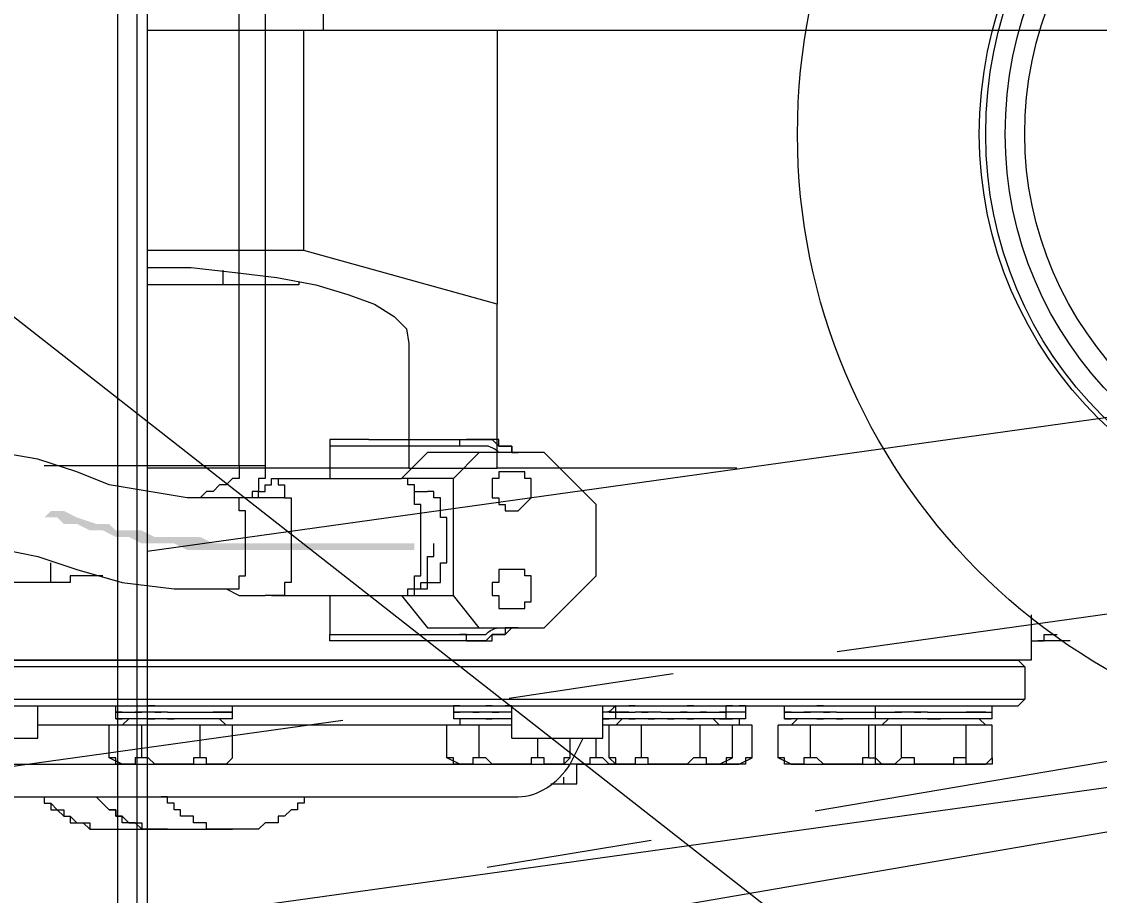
# Model space of a CAD drawing. Header units: millimetres. Extents: x 25083 to 52777, y 24772 to 45779.
# Drawn here: x 38615.8 to 38677.4, y 33515.3 to 33565.3 of the extents above; entities that cross this region are included whole.
import ezdxf

# ---------------------------------------------------------------- set-up
doc = ezdxf.new("R2010")
doc.units = ezdxf.units.MM
doc.layers.add('小车', color=7, linetype='Continuous')
doc.styles.get("Standard").update_dxf_attribs({"font": ''})
doc.styles.get('Standard').set_extended_font_data('SimSun')
doc.dimstyles.new('15', dxfattribs={"dimtxt": 15, "dimasz": 10, "dimexe": 2, "dimexo": 1, "dimgap": 1, "dimtad": 1, "dimdsep": 46, "dimtxsty": 'Standard', "dimcen": 2.5, "dimadec": 0, "dimazin": 0, "dimtfac": 1, "dimtmove": 2, "dimatfit": 3, "dimfxl": 1, "dimtolj": 1, "dimarcsym": 0})
doc.dimstyles.new('ISO-25', dxfattribs={"dimtxt": 2.5, "dimasz": 2.5, "dimexe": 1.25, "dimexo": 0.625, "dimtad": 1, "dimtxsty": 'Standard', "dimcen": 2.5, "dimadec": 0, "dimazin": 0, "dimtfac": 1, "dimtmove": 0, "dimatfit": 3, "dimfxl": 1, "dimarcsym": 0})

# ---------------------------------------------------------------- blocks, each defined once
blk = doc.blocks.new('*D925')
at = {"color": 0, "lineweight": -2}
for p, q in [((29677.862, 34881.662), (29677.862, 32448.293)), ((40733.017, 34757.645), (40733.017, 32448.293)), ((29680.362, 32449.543), (40730.517, 32449.543))]:
    blk.add_line(p, q, dxfattribs=at)
at = {"color": 0}
for points in [[(29680.362, 32449.96), (29680.362, 32449.127), (29677.862, 32449.543)], [(40730.517, 32449.127), (40730.517, 32449.96), (40733.017, 32449.543)]]:
    blk.add_solid(points, dxfattribs=at)
at = {"layer": 'DEFPOINTS', "color": 0}
for p in [(29677.862, 34882.287), (40733.017, 34758.27), (40733.017, 32449.543)]:
    blk.add_point(p, dxfattribs=at)
at = {"color": 0, "insert": (35205.439, 32451.628), "char_height": 2.5, "attachment_point": 5}
blk.add_mtext('11055,15', dxfattribs=at)
blk = doc.blocks.new('zw$D2F4')
h = blk.add_hatch(color=7)
h.dxf.hatch_style = 2
h.paths.add_polyline_path([(356.133, 863.41), (356.133, 864.152), (356.505, 864.895), (356.505, 867.495), (356.876, 868.237), (356.876, 869.723), (357.247, 870.094), (357.247, 870.837), (357.619, 871.951), (357.99, 872.694), (357.99, 873.436), (357.619, 873.808), (357.619, 873.065), (357.247, 872.694), (357.247, 871.951), (356.876, 871.208), (356.876, 870.465), (356.505, 869.723), (356.505, 868.98), (356.133, 868.237), (356.133, 866.381), (355.762, 865.638), (355.762, 863.41)])
h = blk.add_hatch(color=7)
h.dxf.hatch_style = 2
h.paths.add_polyline_path([(356.133, 860.067), (356.133, 863.41), (355.762, 863.41), (355.762, 860.81), (355.762, 860.439), (355.762, 860.067)])
h = blk.add_hatch(color=7)
h.dxf.hatch_style = 2
h.paths.add_polyline_path([(356.133, 852.64), (356.133, 860.067), (355.762, 860.067), (355.762, 852.64)])
at = {"color": 7, "lineweight": 5}
for points in [[(349.449, 817.361), (349.449, 915.771)], [(347.221, 915.029), (347.221, 817.733)], [(349.077, 817.733), (349.077, 915.029)], [(346.849, 914.657), (346.849, 818.104)], [(349.449, 914.657), (349.449, 818.104)], [(343.507, 889.033), (343.507, 843.728)], [(341.65, 886.063), (341.65, 846.699)], [(353.905, 873.436), (353.905, 885.691)], [(356.876, 882.72), (356.505, 880.492), (356.505, 878.264), (355.762, 876.036), (355.391, 874.179), (354.648, 871.951), (353.905, 869.351), (353.534, 866.381), (353.534, 863.41)], [(358.733, 863.038), (358.733, 865.638), (359.476, 870.094), (360.218, 871.951), (360.961, 874.179), (361.332, 876.407), (362.075, 882.349)], [(344.993, 879.378), (344.993, 874.179)], [(341.65, 874.179), (341.65, 873.808), (341.279, 873.808), (341.279, 873.436), (340.908, 873.436), (340.908, 873.065), (340.536, 872.694), (340.536, 872.322), (340.165, 872.322), (340.165, 871.58), (339.793, 871.208), (339.793, 870.837), (339.793, 869.723)], [(344.993, 874.179), (346.849, 874.179)], [(345.735, 869.351), (345.735, 874.179)], [(341.65, 873.808), (341.279, 873.808), (341.279, 873.436), (340.908, 873.065), (340.908, 872.694), (340.536, 872.694), (340.536, 872.322), (340.165, 871.951), (340.165, 871.208), (339.793, 871.208), (339.793, 870.837), (339.793, 869.723)], [(360.59, 873.808), (360.59, 861.182)], [(354.276, 870.465), (354.276, 872.322), (353.905, 872.322), (353.905, 873.436)], [(341.65, 870.837), (340.908, 870.094), (340.908, 869.723), (340.536, 869.723), (340.536, 869.351), (340.165, 868.98), (340.165, 868.237), (339.793, 868.237), (339.793, 867.866), (339.793, 866.752)], [(340.536, 869.723), (340.908, 869.723), (340.908, 870.094), (341.65, 870.837)], [(343.507, 869.351), (343.878, 870.094)], [(343.507, 868.98), (343.507, 869.723), (343.878, 869.723), (343.878, 870.094)], [(343.878, 870.094), (345.735, 870.094)], [(345.735, 863.038), (345.735, 870.094)], [(339.793, 869.723), (339.793, 863.038)], [(339.793, 868.237), (340.165, 868.609), (340.165, 869.351), (340.536, 869.351), (340.536, 869.723)], [(343.507, 869.351), (343.507, 863.41)], [(346.107, 868.98), (345.735, 869.351)], [(346.107, 863.038), (346.107, 869.723)], [(346.107, 869.723), (346.478, 869.723)], [(346.107, 869.723), (346.107, 869.351)], [(346.478, 869.723), (346.478, 869.351)], [(346.478, 869.723), (346.849, 869.723)], [(346.478, 869.723), (346.478, 869.351)], [(346.478, 869.351), (346.478, 868.98)], [(346.478, 869.351), (346.478, 868.98)], [(346.849, 869.723), (346.849, 869.351)], [(343.878, 868.237), (343.878, 868.609), (343.507, 868.609), (343.507, 868.98)], [(346.478, 868.98), (346.478, 868.609)], [(346.478, 868.98), (346.478, 868.609)], [(346.478, 868.609), (346.478, 868.237)], [(339.793, 866.752), (339.793, 868.237)], [(343.507, 866.381), (343.507, 867.495), (343.878, 867.866), (343.878, 868.237)], [(343.878, 868.237), (345.735, 868.237)], [(346.478, 867.495), (346.478, 867.123)], [(339.793, 863.038), (339.793, 864.524), (340.165, 864.524), (340.165, 865.266), (340.536, 865.266), (340.536, 866.009), (340.908, 866.009), (340.908, 866.381), (341.279, 866.381), (341.279, 866.752), (341.65, 866.752), (341.65, 867.123)], [(346.107, 866.752), (346.107, 866.381)], [(346.478, 866.752), (346.478, 866.009)], [(346.478, 866.752), (346.478, 866.009)], [(346.849, 866.752), (346.849, 866.381)], [(343.878, 864.895), (343.878, 865.266), (343.507, 865.266), (343.507, 866.381)], [(343.507, 863.781), (343.507, 864.524), (343.878, 864.524), (343.878, 864.895)], [(343.878, 864.895), (345.735, 864.895)], [(359.476, 863.781), (359.104, 864.152), (359.104, 864.524), (358.733, 864.895)], [(346.478, 864.524), (346.478, 863.781)], [(346.478, 864.524), (346.478, 863.781)], [(343.507, 863.41), (343.507, 863.781)], [(345.735, 850.041), (345.735, 863.781)], [(346.107, 863.781), (345.735, 863.41)], [(346.478, 863.781), (346.478, 864.152)], [(346.478, 863.41), (346.478, 863.781)], [(346.478, 863.781), (346.478, 863.41)], [(360.59, 862.667), (359.847, 862.667), (359.847, 863.038), (359.476, 863.41), (359.476, 863.781)], [(341.65, 858.953), (341.279, 858.953), (341.279, 859.325), (340.908, 859.325), (340.908, 859.696), (340.536, 860.067), (340.536, 860.439), (340.165, 860.439), (340.165, 861.182), (339.793, 861.553), (339.793, 861.924), (339.793, 863.038)], [(343.507, 863.41), (343.878, 863.038)], [(343.878, 863.038), (343.507, 863.41)], [(343.878, 863.038), (345.735, 863.038)], [(346.107, 863.038), (346.478, 863.038)], [(346.478, 863.038), (346.478, 863.41)], [(346.478, 863.41), (346.478, 863.038)], [(346.478, 863.41), (346.478, 863.038)], [(346.478, 863.038), (346.849, 863.038)], [(353.534, 863.41), (353.162, 862.667), (353.162, 861.182)], [(353.534, 863.41), (353.534, 862.667), (354.276, 862.667), (354.276, 862.296), (356.133, 862.296)], [(356.133, 862.296), (357.99, 862.296), (357.99, 862.667), (358.361, 862.667), (358.733, 862.667), (358.733, 863.038)], [(358.733, 860.067), (358.733, 863.038)], [(360.59, 862.667), (398.84, 862.667)], [(360.59, 861.182), (359.847, 861.182), (359.847, 861.553), (359.104, 861.553), (359.104, 861.924), (358.733, 861.924)], [(358.733, 861.553), (359.104, 861.553), (359.104, 861.182), (359.476, 861.182), (359.476, 860.81), (359.847, 860.81)], [(353.162, 860.81), (353.162, 861.182)], [(353.162, 860.81), (353.162, 853.383)], [(353.162, 860.439), (353.162, 860.81)], [(359.847, 860.81), (359.847, 860.439), (359.476, 860.439), (359.476, 860.067), (359.104, 860.067), (358.733, 860.067)], [(359.847, 860.81), (359.847, 853.383)], [(398.84, 861.182), (360.59, 861.182)], [(353.534, 860.067), (353.162, 860.067), (353.162, 860.439)], [(358.733, 860.067), (358.733, 859.696), (354.648, 859.696), (353.905, 859.696), (353.905, 860.067), (353.534, 860.067)], [(350.563, 855.24), (350.563, 857.468), (350.934, 857.468)], [(350.934, 857.468), (350.934, 850.041)], [(353.162, 857.468), (350.934, 857.468)], [(361.704, 857.468), (359.847, 857.468)], [(361.704, 850.041), (361.704, 857.468)], [(362.075, 855.24), (362.075, 857.468), (361.704, 857.468)], [(350.563, 849.669), (350.563, 855.24)], [(362.075, 855.24), (362.075, 849.669)], [(353.162, 853.383), (351.306, 851.898)], [(353.162, 853.383), (353.162, 850.412)], [(353.162, 853.383), (353.162, 853.012)], [(358.733, 852.64), (359.476, 852.64), (359.476, 853.012), (359.847, 853.012), (359.847, 853.383)], [(361.332, 851.898), (359.847, 853.383)], [(359.847, 850.412), (359.847, 853.383)], [(353.162, 853.012), (353.162, 852.64)], [(353.162, 853.012), (353.534, 853.012), (353.534, 852.64)], [(353.162, 852.64), (353.534, 852.64), (353.534, 852.269)], [(353.534, 852.64), (354.276, 852.64), (354.276, 852.269), (357.247, 852.269), (358.361, 852.269)], [(358.361, 852.269), (358.361, 852.64), (358.733, 852.64)], [(359.104, 852.64), (359.104, 851.898)], [(353.534, 852.269), (353.534, 851.898)], [(353.534, 852.269), (353.905, 852.269)], [(353.905, 852.269), (353.905, 851.898), (355.391, 851.898), (355.391, 851.526), (356.133, 851.526)], [(351.306, 851.898), (351.306, 845.213)], [(353.534, 851.898), (353.905, 851.898), (353.905, 851.155), (355.019, 851.155), (355.019, 850.783), (355.391, 850.783), (357.619, 850.783), (357.619, 851.155), (358.733, 851.155), (358.733, 851.526), (359.104, 851.526), (359.104, 851.898)], [(361.332, 845.213), (361.332, 851.898)], [(343.507, 850.041), (343.878, 850.783)], [(343.507, 849.669), (343.507, 850.412), (343.878, 850.412), (343.878, 850.783)], [(343.878, 850.783), (345.735, 850.783)], [(345.735, 847.07), (345.735, 850.783)], [(346.107, 847.07), (346.107, 850.412)], [(346.478, 850.412), (346.107, 850.412)], [(346.107, 850.041), (346.107, 850.412)], [(346.478, 850.412), (346.478, 850.041)], [(346.849, 850.412), (346.478, 850.412)], [(346.478, 850.041), (346.478, 850.412)], [(346.478, 850.041), (346.478, 850.412)], [(346.849, 850.041), (346.849, 850.412)], [(351.306, 848.927), (353.162, 850.412)], [(353.162, 850.412), (359.847, 850.412)], [(359.847, 850.412), (361.332, 848.927)], [(343.507, 850.041), (343.507, 844.099)], [(343.878, 848.927), (343.878, 849.298), (343.507, 849.298), (343.507, 849.669)], [(346.107, 850.041), (345.735, 850.041)], [(346.478, 849.669), (346.478, 850.041)], [(346.478, 849.669), (346.478, 850.041)], [(346.478, 849.298), (346.478, 849.669)], [(346.478, 849.298), (346.478, 849.669)], [(350.563, 849.669), (350.934, 849.669), (350.934, 850.041)], [(350.563, 849.669), (350.563, 848.184), (350.934, 848.184), (350.934, 847.441), (351.306, 847.07), (351.306, 846.699)], [(351.306, 846.699), (351.306, 847.441), (350.934, 847.441), (350.934, 848.184), (350.563, 848.555), (350.563, 849.298), (350.563, 849.669)], [(361.332, 846.699), (361.332, 847.07), (361.704, 847.07), (361.704, 847.813), (362.075, 847.813), (362.075, 849.298), (362.075, 849.669)], [(362.075, 849.669), (362.075, 848.184), (361.704, 847.813), (361.704, 847.07), (361.332, 847.07), (361.332, 846.699)], [(361.704, 850.041), (362.075, 850.041), (362.075, 849.669)], [(343.507, 847.07), (343.507, 848.184), (343.878, 848.555), (343.878, 848.927)], [(343.878, 848.927), (345.735, 848.927)], [(346.478, 849.298), (346.478, 848.927)], [(346.478, 848.184), (346.478, 847.813)], [(353.534, 848.184), (353.162, 848.184), (353.162, 847.813), (352.42, 847.813), (352.42, 847.441), (352.42, 847.07)], [(354.648, 847.07), (354.648, 847.813), (353.905, 847.813), (353.905, 848.184), (353.534, 848.184)], [(359.104, 848.184), (358.733, 848.184), (358.733, 847.813), (358.361, 847.813), (358.361, 847.441), (357.99, 847.441), (357.99, 847.07)], [(360.218, 847.07), (360.218, 847.813), (359.847, 847.813), (359.847, 848.184), (359.104, 848.184)], [(343.878, 845.584), (343.878, 845.956), (343.507, 845.956), (343.507, 847.07)], [(344.993, 847.07), (344.993, 841.871)], [(344.993, 847.07), (346.849, 847.07)], [(346.107, 847.07), (346.107, 847.441)], [(346.478, 847.07), (346.478, 847.441)], [(346.478, 847.07), (346.478, 847.441)], [(346.849, 847.07), (346.849, 847.441)], [(352.42, 847.07), (352.42, 846.327), (352.791, 846.327), (352.791, 845.956), (353.162, 845.956), (353.534, 845.956)], [(353.534, 845.956), (354.276, 845.956), (354.276, 846.327), (354.648, 846.327), (354.648, 846.699), (354.648, 847.07)], [(357.99, 847.07), (357.99, 846.699), (358.733, 845.956), (359.104, 845.956)], [(359.104, 845.956), (359.847, 845.956), (359.847, 846.327), (360.218, 846.327), (360.218, 846.699), (360.218, 847.07)], [(343.507, 844.47), (343.507, 845.213), (343.878, 845.213), (343.878, 845.584)], [(343.878, 845.584), (344.993, 845.584)], [(354.276, 842.242), (351.306, 845.213)], [(361.332, 845.213), (358.361, 842.242)], [(342.393, 844.842), (342.393, 843.356)], [(342.393, 844.099), (342.764, 844.099)], [(343.507, 844.099), (343.507, 844.47)], [(343.507, 844.099), (343.878, 843.728)], [(343.878, 843.728), (343.878, 844.099), (343.507, 844.099)], [(342.393, 843.356), (343.507, 843.356)], [(343.507, 843.728), (344.993, 842.985)], [(343.507, 843.356), (343.507, 843.728)], [(343.507, 842.985), (343.507, 843.728)], [(343.507, 843.356), (343.507, 834.072)], [(343.878, 843.728), (344.993, 843.728)], [(343.878, 842.242), (343.878, 842.614), (343.507, 842.614), (343.507, 842.985)], [(343.507, 841.128), (343.507, 841.499), (343.878, 841.871), (343.878, 842.242)], [(343.878, 842.242), (344.993, 842.242)], [(354.276, 842.242), (358.361, 842.242)], [(343.507, 841.128), (343.878, 841.499)], [(343.507, 840.757), (343.507, 841.128), (343.878, 841.128), (343.878, 841.499)], [(343.878, 841.499), (345.735, 841.499)], [(344.993, 841.871), (346.849, 841.871)], [(345.735, 833.33), (345.735, 841.871)], [(346.107, 833.701), (346.107, 841.871)], [(346.478, 841.499), (346.478, 841.128)], [(346.478, 841.128), (346.478, 841.499)], [(346.478, 841.128), (346.478, 841.499)], [(346.107, 840.757), (345.735, 841.128)], [(346.107, 841.128), (346.478, 841.128)], [(346.478, 841.128), (346.849, 841.128)], [(346.478, 841.128), (346.478, 840.757)], [(343.878, 839.643), (343.878, 840.014), (343.507, 840.014), (343.507, 840.757)], [(346.478, 840.757), (346.478, 840.385)], [(346.478, 840.757), (346.478, 840.385)], [(346.478, 840.757), (346.478, 840.385)], [(346.478, 840.757), (346.478, 840.014)], [(346.478, 840.385), (346.478, 840.014)], [(343.507, 838.157), (343.507, 839.271), (343.878, 839.271), (343.878, 839.643)], [(343.878, 839.643), (345.735, 839.643)], [(346.478, 839.643), (346.478, 839.271)], [(346.107, 839.271), (346.107, 838.9)], [(346.849, 839.271), (346.849, 838.9)], [(346.478, 838.529), (346.478, 837.786)], [(346.478, 838.529), (346.478, 837.786)], [(343.878, 836.3), (343.878, 836.672), (343.507, 837.043), (343.507, 838.157)], [(346.107, 838.157), (346.107, 837.786)], [(346.849, 838.157), (346.849, 837.786)], [(346.478, 837.043), (346.478, 837.415)], [(343.507, 835.558), (343.507, 835.929), (343.878, 835.929), (343.878, 836.3)], [(343.878, 836.3), (345.735, 836.3)], [(346.478, 835.929), (346.478, 836.3)], [(346.478, 835.929), (346.478, 835.558)], [(346.478, 835.929), (346.478, 835.558)], [(343.507, 835.186), (343.507, 835.558)], [(346.107, 835.558), (345.735, 835.186)], [(346.478, 835.558), (346.478, 835.186)], [(346.478, 835.558), (346.478, 835.186)], [(343.507, 835.186), (343.878, 834.444)], [(343.878, 834.444), (343.878, 834.815), (343.507, 834.815), (343.507, 835.186)], [(343.507, 834.444), (343.507, 834.815)], [(346.107, 835.186), (346.107, 834.815)], [(346.107, 834.815), (346.478, 834.815)], [(346.478, 834.815), (346.478, 835.186)], [(346.478, 835.186), (346.478, 834.815)], [(346.478, 835.186), (346.478, 834.815)], [(346.478, 834.815), (346.849, 834.815)], [(346.478, 834.444), (346.478, 834.815)], [(346.478, 834.444), (346.478, 834.815)], [(346.849, 835.186), (346.849, 834.815)], [(343.507, 834.072), (343.507, 834.444)], [(343.507, 834.072), (343.878, 833.33)], [(343.878, 833.33), (343.878, 833.701), (343.507, 833.701), (343.507, 834.072)], [(343.878, 834.444), (345.735, 834.444)], [(346.107, 834.072), (345.735, 834.072)], [(346.107, 833.701), (346.107, 834.072)], [(346.478, 834.072), (346.478, 834.444)], [(346.478, 834.072), (346.478, 834.444)], [(346.478, 833.701), (346.478, 834.072)], [(346.478, 833.701), (346.478, 834.072)], [(346.849, 833.701), (346.849, 834.072)], [(346.478, 833.701), (346.107, 833.701)], [(346.849, 833.701), (346.478, 833.701)], [(343.878, 833.33), (345.735, 833.33)], [(343.507, 831.101), (343.878, 831.844)], [(343.507, 830.73), (343.507, 831.473), (343.878, 831.473), (343.878, 831.844)], [(343.878, 831.844), (345.735, 831.844)], [(345.735, 819.589), (345.735, 831.844)], [(343.507, 831.101), (343.507, 819.961)], [(346.107, 830.73), (345.735, 831.101)], [(346.107, 819.589), (346.107, 831.473)], [(346.107, 831.473), (346.478, 831.473)], [(346.107, 831.473), (346.107, 831.101)], [(346.478, 831.473), (346.478, 831.101)], [(346.478, 831.473), (346.849, 831.473)], [(346.478, 831.473), (346.478, 831.101)], [(346.478, 831.101), (346.478, 830.73)], [(346.478, 831.101), (346.478, 830.73)], [(346.849, 831.473), (346.849, 831.101)], [(343.878, 829.987), (343.878, 830.359), (343.507, 830.359), (343.507, 830.73)], [(346.478, 830.73), (346.478, 830.359)], [(346.478, 830.73), (346.478, 830.359)], [(343.507, 828.131), (343.507, 829.245), (343.878, 829.616), (343.878, 829.987)], [(343.878, 829.987), (345.735, 829.987)], [(346.478, 830.359), (346.478, 829.987)], [(346.478, 829.245), (346.478, 828.873)], [(343.878, 826.645), (343.878, 827.016), (343.507, 827.016), (343.507, 828.131)], [(346.107, 828.502), (346.107, 828.131)], [(346.478, 828.502), (346.478, 827.759)], [(346.478, 828.502), (346.478, 827.759)], [(346.849, 828.502), (346.849, 828.131)], [(343.507, 825.902), (343.878, 826.274)], [(343.507, 826.274), (343.878, 826.274)], [(343.507, 825.531), (343.507, 826.274), (343.878, 826.274)], [(343.878, 826.645), (345.735, 826.645)], [(343.878, 826.274), (345.735, 826.274)], [(346.107, 826.274), (346.478, 826.274)], [(346.478, 826.274), (346.849, 826.274)], [(346.478, 826.274), (346.478, 825.902)], [(346.478, 826.274), (346.478, 825.902)], [(343.878, 824.788), (343.507, 825.16), (343.507, 825.531)], [(346.107, 825.531), (345.735, 825.902)], [(346.478, 825.902), (346.478, 825.531)], [(346.478, 825.902), (346.478, 825.531)], [(346.478, 825.531), (346.478, 825.16)], [(346.478, 825.531), (346.478, 825.16)], [(346.478, 825.16), (346.478, 824.788)], [(343.507, 822.932), (343.507, 824.046), (343.878, 824.046), (343.878, 824.788)], [(343.878, 824.788), (345.735, 824.788)], [(346.478, 824.046), (346.478, 823.674)], [(346.107, 823.303), (346.107, 822.932)], [(346.478, 823.303), (346.478, 822.56)], [(346.478, 823.303), (346.478, 822.56)], [(346.849, 823.303), (346.849, 822.932)], [(343.878, 821.075), (343.878, 821.817), (343.507, 821.817), (343.507, 822.932)], [(346.107, 822.932), (346.107, 822.56)], [(346.849, 822.932), (346.849, 822.56)], [(346.478, 822.189), (346.478, 821.817)], [(346.478, 822.189), (346.478, 821.817)], [(346.478, 822.189), (346.478, 821.817)], [(343.507, 820.332), (343.507, 821.075), (343.878, 821.075)], [(343.878, 821.075), (345.735, 821.075)], [(346.478, 821.075), (346.478, 820.703)], [(346.478, 821.075), (346.478, 820.703)], [(346.478, 820.703), (346.478, 821.075)], [(346.478, 821.075), (346.478, 820.332)], [(346.478, 820.332), (346.478, 820.703)], [(346.478, 820.703), (346.478, 820.332)], [(343.507, 819.961), (343.507, 820.332)], [(343.507, 819.961), (343.878, 819.589)], [(343.878, 819.589), (343.507, 819.589), (343.507, 819.961)], [(346.107, 820.332), (345.735, 819.961)], [(346.478, 819.961), (346.478, 820.332)], [(346.478, 820.332), (346.478, 819.961)], [(346.478, 820.332), (346.478, 819.961)], [(346.478, 819.961), (346.478, 819.589)], [(343.878, 819.589), (345.735, 819.589)], [(346.107, 819.589), (346.478, 819.589)], [(346.478, 819.589), (346.849, 819.589)], [(346.849, 818.104), (347.221, 817.733)], [(349.077, 817.733), (349.449, 818.104)], [(349.077, 817.733), (347.221, 817.733)], [(352.048, 817.361), (349.449, 817.361)], [(350.563, 817.361), (350.563, 816.99)], [(350.563, 816.99), (350.563, 816.618), (350.934, 816.618), (350.934, 815.876)]]:
    blk.add_lwpolyline(points, dxfattribs=at)
for points in [[(353.905, 873.436), (354.276, 873.436), (354.648, 873.436), (355.019, 873.436)], [(340.536, 869.723), (340.536, 869.723), (340.536, 869.723), (340.536, 869.723)], [(346.478, 869.351), (346.478, 869.723), (346.478, 869.723), (346.478, 869.723)], [(346.478, 869.723), (346.478, 869.723), (346.478, 869.723), (346.478, 869.723)], [(346.478, 869.723), (346.478, 869.723), (346.478, 869.723), (346.478, 869.723)], [(346.478, 869.723), (346.478, 869.723), (346.478, 869.723), (346.478, 869.723)], [(346.478, 869.723), (346.478, 869.723), (346.478, 869.723), (346.478, 869.723)], [(346.478, 869.723), (346.478, 869.723), (346.478, 869.723), (346.478, 869.723)], [(346.478, 869.723), (346.478, 869.723), (346.478, 869.723), (346.478, 869.723)], [(346.478, 869.723), (346.478, 869.723), (346.478, 869.723), (346.478, 869.723)], [(346.478, 869.351), (346.478, 869.351), (346.478, 869.351), (346.478, 869.351)], [(346.478, 869.351), (346.478, 869.351), (346.478, 869.351), (346.478, 869.351)], [(346.478, 869.351), (346.478, 869.351), (346.478, 869.351), (346.478, 869.351)], [(346.478, 869.351), (346.478, 869.351), (346.478, 869.351), (346.478, 869.351)], [(346.107, 868.609), (346.107, 868.609), (346.107, 868.609), (346.107, 868.98)], [(346.107, 868.98), (346.107, 868.98), (346.107, 868.98), (346.107, 868.98)], [(346.107, 868.609), (346.107, 868.609), (346.107, 868.609), (346.107, 868.609)], [(346.478, 868.98), (346.478, 868.98), (346.478, 868.98), (346.478, 868.98)], [(346.478, 868.98), (346.478, 868.98), (346.478, 868.98), (346.478, 868.98)], [(346.478, 867.866), (346.478, 868.237), (346.478, 868.237), (346.478, 868.609)], [(346.478, 867.866), (346.478, 868.237), (346.478, 868.237), (346.478, 868.609)], [(346.478, 868.609), (346.478, 868.609), (346.478, 868.609), (346.478, 868.609)], [(346.478, 868.609), (346.478, 868.609), (346.478, 868.609), (346.478, 868.609)], [(346.849, 868.98), (346.849, 868.98), (346.849, 868.98), (346.849, 868.609)], [(346.849, 868.609), (346.849, 868.609), (346.849, 868.609), (346.849, 868.609)], [(339.793, 868.237), (339.793, 868.237), (339.793, 868.237), (339.793, 868.237)], [(346.107, 867.866), (346.107, 867.495), (346.107, 867.495), (346.107, 867.495)], [(346.107, 867.866), (346.107, 867.866), (346.107, 867.866), (346.107, 867.866)], [(346.478, 867.495), (346.478, 867.495), (346.478, 867.866), (346.478, 867.866)], [(346.478, 867.495), (346.478, 867.866), (346.478, 867.866), (346.478, 867.866)], [(346.478, 867.866), (346.478, 867.866), (346.478, 867.866), (346.478, 867.866)], [(346.478, 866.752), (346.478, 867.123), (346.478, 867.123), (346.478, 867.495)], [(346.478, 867.123), (346.478, 867.123), (346.478, 867.495), (346.478, 867.495)], [(346.478, 867.495), (346.478, 867.495), (346.478, 867.495), (346.478, 867.495)], [(346.478, 867.495), (346.478, 867.495), (346.478, 867.495), (346.478, 867.495)], [(346.849, 867.866), (346.849, 867.866), (346.849, 867.866), (346.849, 867.866)], [(346.849, 867.495), (346.849, 867.495), (346.849, 867.495), (346.849, 867.866)], [(346.478, 866.752), (346.478, 866.752), (346.478, 867.123), (346.478, 867.123)], [(346.478, 866.009), (346.478, 866.009), (346.478, 866.009), (346.478, 865.638)], [(346.478, 866.009), (346.478, 866.009), (346.478, 865.638), (346.478, 865.638)], [(346.478, 865.638), (346.478, 865.638), (346.478, 865.638), (346.478, 865.638)], [(346.478, 865.638), (346.478, 865.266), (346.478, 865.266), (346.478, 864.895)], [(346.478, 865.638), (346.478, 865.638), (346.478, 865.638), (346.478, 865.638)], [(346.478, 865.638), (346.478, 865.266), (346.478, 865.266), (346.478, 865.266)], [(346.107, 865.266), (346.107, 865.266), (346.107, 865.266), (346.107, 865.266)], [(346.107, 864.895), (346.107, 864.895), (346.107, 865.266), (346.107, 865.266)], [(346.478, 865.266), (346.478, 865.266), (346.478, 865.266), (346.478, 864.895)], [(346.478, 864.895), (346.478, 864.895), (346.478, 864.895), (346.478, 864.895)], [(346.478, 864.895), (346.478, 864.895), (346.478, 864.524), (346.478, 864.524)], [(346.478, 864.895), (346.478, 864.895), (346.478, 864.524), (346.478, 864.524)], [(346.849, 865.266), (346.849, 865.266), (346.849, 864.895), (346.849, 864.895)], [(346.849, 865.266), (346.849, 865.266), (346.849, 865.266), (346.849, 865.266)], [(346.478, 864.524), (346.478, 864.524), (346.478, 864.524), (346.478, 864.524)], [(346.478, 864.524), (346.478, 864.524), (346.478, 864.524), (346.478, 864.524)], [(346.107, 864.152), (346.107, 864.152), (346.107, 864.152), (346.107, 864.152)], [(346.107, 864.152), (346.107, 864.152), (346.107, 864.152), (346.107, 864.152)], [(346.478, 863.781), (346.478, 863.781), (346.478, 863.781), (346.478, 863.781)], [(346.478, 863.781), (346.478, 863.781), (346.478, 863.781), (346.478, 863.781)], [(346.478, 863.781), (346.478, 863.781), (346.478, 863.41), (346.478, 863.41)], [(346.849, 864.152), (346.849, 864.152), (346.849, 864.152), (346.849, 864.152)], [(346.849, 864.152), (346.849, 864.152), (346.849, 864.152), (346.849, 864.152)], [(359.476, 863.781), (359.476, 863.781), (359.476, 863.781), (359.476, 863.781)], [(346.478, 863.41), (346.478, 863.41), (346.478, 863.41), (346.478, 863.41)], [(346.478, 863.41), (346.478, 863.41), (346.478, 863.41), (346.478, 863.41)], [(346.478, 863.41), (346.478, 863.41), (346.478, 863.41), (346.478, 863.41)], [(346.478, 863.41), (346.478, 863.41), (346.478, 863.41), (346.478, 863.41)], [(346.478, 863.41), (346.478, 863.41), (346.478, 863.41), (346.478, 863.41)], [(346.478, 863.41), (346.478, 863.41), (346.478, 863.41), (346.478, 863.41)], [(346.478, 863.41), (346.478, 863.41), (346.478, 863.41), (346.478, 863.41)], [(346.478, 863.41), (346.478, 863.41), (346.478, 863.41), (346.478, 863.41)], [(346.478, 863.038), (346.478, 863.038), (346.478, 863.038), (346.478, 863.038)], [(346.478, 863.038), (346.478, 863.038), (346.478, 863.038), (346.478, 863.038)], [(346.478, 863.038), (346.478, 863.038), (346.478, 863.038), (346.478, 863.038)], [(346.478, 863.038), (346.478, 863.038), (346.478, 863.038), (346.478, 863.038)], [(346.478, 863.038), (346.478, 863.038), (346.478, 863.038), (346.478, 863.038)], [(353.162, 853.383), (353.162, 853.383), (353.162, 853.383), (353.162, 853.383)], [(359.847, 853.383), (359.847, 853.383), (359.847, 853.383), (359.847, 853.383)], [(353.162, 853.012), (353.162, 853.012), (353.162, 853.012), (353.162, 853.012)], [(346.478, 850.412), (346.478, 850.412), (346.478, 850.412), (346.478, 850.412)], [(346.478, 850.412), (346.478, 850.412), (346.478, 850.412), (346.478, 850.412)], [(346.478, 850.412), (346.478, 850.412), (346.478, 850.412), (346.478, 850.412)], [(346.478, 850.412), (346.478, 850.412), (346.478, 850.412), (346.478, 850.412)], [(346.478, 850.412), (346.478, 850.412), (346.478, 850.412), (346.478, 850.412)], [(346.478, 850.412), (346.478, 850.412), (346.478, 850.412), (346.478, 850.412)], [(346.478, 850.412), (346.478, 850.412), (346.478, 850.412), (346.478, 850.412)], [(346.478, 850.412), (346.478, 850.412), (346.478, 850.412), (346.478, 850.412)], [(346.478, 850.412), (346.478, 850.412), (346.478, 850.412), (346.478, 850.412)], [(346.478, 850.412), (346.478, 850.412), (346.478, 850.412), (346.478, 850.412)], [(346.107, 849.298), (346.107, 849.669), (346.107, 849.669), (346.107, 849.669)], [(346.107, 849.669), (346.107, 849.669), (346.107, 849.669), (346.107, 849.669)], [(346.478, 850.041), (346.478, 850.041), (346.478, 850.041), (346.478, 850.041)], [(346.478, 850.041), (346.478, 850.041), (346.478, 850.041), (346.478, 850.041)], [(346.478, 850.041), (346.478, 850.041), (346.478, 850.041), (346.478, 850.041)], [(346.478, 850.041), (346.478, 850.041), (346.478, 850.041), (346.478, 850.041)], [(346.478, 849.669), (346.478, 849.669), (346.478, 849.669), (346.478, 849.669)], [(346.478, 849.669), (346.478, 849.669), (346.478, 849.669), (346.478, 849.669)], [(346.849, 849.669), (346.849, 849.669), (346.849, 849.669), (346.849, 849.298)], [(350.934, 850.041), (350.934, 849.669), (350.934, 849.669), (350.934, 849.669)], [(350.934, 849.669), (350.934, 849.298), (350.934, 848.927), (350.934, 848.555)], [(350.934, 849.669), (350.934, 849.669), (350.934, 849.669), (350.934, 849.669)], [(361.704, 849.669), (361.704, 849.669), (361.704, 849.669), (361.704, 850.041)], [(361.704, 848.555), (361.704, 848.927), (361.704, 849.298), (361.704, 849.669)], [(361.704, 849.669), (361.704, 849.669), (361.704, 849.669), (361.704, 849.669)], [(346.107, 849.298), (346.107, 849.298), (346.107, 849.298), (346.107, 849.298)], [(346.478, 848.555), (346.478, 848.927), (346.478, 848.927), (346.478, 849.298)], [(346.478, 848.555), (346.478, 848.927), (346.478, 848.927), (346.478, 849.298)], [(346.478, 849.298), (346.478, 849.298), (346.478, 849.298), (346.478, 849.298)], [(346.478, 849.298), (346.478, 849.298), (346.478, 849.298), (346.478, 849.298)], [(346.849, 849.298), (346.849, 849.298), (346.849, 849.298), (346.849, 849.298)], [(346.107, 848.555), (346.107, 848.184), (346.107, 848.184), (346.107, 848.184)], [(346.107, 848.555), (346.107, 848.555), (346.107, 848.555), (346.107, 848.555)], [(346.478, 848.184), (346.478, 848.184), (346.478, 848.555), (346.478, 848.555)], [(346.478, 848.184), (346.478, 848.555), (346.478, 848.555), (346.478, 848.555)], [(346.478, 848.555), (346.478, 848.555), (346.478, 848.555), (346.478, 848.555)], [(346.849, 848.555), (346.849, 848.555), (346.849, 848.555), (346.849, 848.555)], [(346.849, 848.184), (346.849, 848.184), (346.849, 848.184), (346.849, 848.555)], [(350.934, 848.555), (351.306, 848.184), (351.306, 847.813), (351.306, 847.813)], [(361.332, 847.813), (361.332, 847.813), (361.704, 848.184), (361.704, 848.555)], [(346.478, 847.441), (346.478, 847.813), (346.478, 847.813), (346.478, 848.184)], [(346.478, 847.813), (346.478, 847.813), (346.478, 848.184), (346.478, 848.184)], [(346.478, 848.184), (346.478, 848.184), (346.478, 848.184), (346.478, 848.184)], [(346.478, 848.184), (346.478, 848.184), (346.478, 848.184), (346.478, 848.184)], [(346.478, 847.441), (346.478, 847.813), (346.478, 847.813), (346.478, 847.813)], [(341.65, 846.699), (341.65, 845.584), (342.393, 844.47), (343.507, 843.728)], [(346.107, 841.871), (346.107, 841.499), (346.107, 841.499), (346.107, 841.499)], [(346.478, 841.499), (346.478, 841.499), (346.478, 841.499), (346.478, 841.871)], [(346.478, 841.499), (346.478, 841.499), (346.478, 841.499), (346.478, 841.871)], [(346.849, 841.128), (346.478, 841.499), (346.478, 841.499), (346.478, 841.871)], [(346.478, 841.499), (346.478, 841.499), (346.478, 841.499), (346.478, 841.499)], [(346.478, 841.499), (346.478, 841.499), (346.478, 841.499), (346.478, 841.499)], [(346.478, 840.757), (346.478, 840.757), (346.478, 841.128), (346.478, 841.128)], [(346.478, 841.128), (346.478, 841.128), (346.478, 841.128), (346.478, 841.128)], [(346.478, 841.128), (346.478, 841.128), (346.478, 841.128), (346.478, 841.128)], [(346.478, 841.128), (346.478, 841.128), (346.478, 841.128), (346.478, 841.128)], [(346.478, 841.128), (346.478, 841.128), (346.478, 841.128), (346.478, 841.128)], [(346.478, 841.128), (346.478, 841.128), (346.478, 841.128), (346.478, 841.128)], [(346.478, 841.128), (346.478, 841.128), (346.478, 841.128), (346.478, 841.128)], [(346.478, 841.128), (346.478, 841.128), (346.478, 841.128), (346.478, 841.128)], [(346.478, 841.128), (346.478, 841.128), (346.478, 841.128), (346.478, 841.128)], [(346.107, 840.385), (346.107, 840.385), (346.107, 840.385), (346.107, 840.014)], [(346.107, 840.385), (346.107, 840.385), (346.107, 840.385), (346.107, 840.385)], [(346.107, 840.385), (346.107, 840.385), (346.107, 840.385), (346.107, 840.385)], [(346.478, 840.385), (346.478, 840.385), (346.478, 840.385), (346.478, 840.757)], [(346.478, 840.385), (346.478, 840.757), (346.478, 840.757), (346.478, 840.757)], [(346.478, 840.757), (346.478, 840.757), (346.478, 840.757), (346.478, 840.757)], [(346.478, 840.757), (346.478, 840.757), (346.478, 840.757), (346.478, 840.757)], [(346.478, 840.757), (346.478, 840.757), (346.478, 840.757), (346.478, 840.757)], [(346.849, 840.385), (346.849, 840.385), (346.849, 840.385), (346.849, 840.385)], [(346.849, 840.014), (346.849, 840.385), (346.849, 840.385), (346.849, 840.385)], [(346.107, 839.271), (346.107, 839.271), (346.107, 839.271), (346.107, 839.643)], [(346.478, 839.643), (346.478, 839.643), (346.478, 840.014), (346.478, 840.014)], [(346.478, 839.643), (346.478, 839.643), (346.478, 840.014), (346.478, 840.014)], [(346.478, 840.014), (346.478, 840.014), (346.478, 840.014), (346.478, 840.014)], [(346.478, 840.014), (346.478, 840.014), (346.478, 840.014), (346.478, 840.014)], [(346.478, 838.9), (346.478, 839.271), (346.478, 839.271), (346.478, 839.643)], [(346.478, 839.271), (346.478, 839.271), (346.478, 839.271), (346.478, 839.643)], [(346.478, 839.643), (346.478, 839.643), (346.478, 839.643), (346.478, 839.643)], [(346.849, 839.643), (346.849, 839.271), (346.849, 839.271), (346.849, 839.271)], [(346.107, 839.271), (346.107, 839.271), (346.107, 839.271), (346.107, 839.271)], [(346.478, 838.9), (346.478, 839.271), (346.478, 839.271), (346.478, 839.271)], [(346.849, 839.271), (346.849, 839.271), (346.849, 839.271), (346.849, 839.271)], [(346.478, 838.529), (346.478, 838.529), (346.478, 838.529), (346.478, 838.9)], [(346.478, 838.529), (346.478, 838.529), (346.478, 838.9), (346.478, 838.9)], [(346.478, 838.9), (346.478, 838.9), (346.478, 838.9), (346.478, 838.9)], [(346.478, 838.9), (346.478, 838.9), (346.478, 838.9), (346.478, 838.9)], [(346.478, 837.786), (346.478, 837.415), (346.478, 837.415), (346.478, 837.415)], [(346.478, 837.786), (346.478, 837.415), (346.478, 837.415), (346.478, 837.043)], [(346.478, 837.415), (346.478, 837.415), (346.478, 837.043), (346.478, 837.043)], [(346.107, 837.043), (346.107, 837.043), (346.107, 837.043), (346.107, 836.672)], [(346.107, 836.672), (346.107, 836.672), (346.107, 836.672), (346.107, 836.672)], [(346.478, 837.043), (346.478, 837.043), (346.478, 837.043), (346.478, 837.043)], [(346.478, 837.043), (346.478, 837.043), (346.478, 837.043), (346.478, 837.043)], [(346.478, 837.043), (346.478, 837.043), (346.478, 836.672), (346.478, 836.672)], [(346.478, 837.043), (346.478, 836.672), (346.478, 836.672), (346.478, 836.672)], [(346.478, 836.672), (346.478, 836.672), (346.478, 836.672), (346.478, 836.672)], [(346.478, 836.672), (346.478, 836.3), (346.478, 836.3), (346.478, 835.929)], [(346.478, 836.672), (346.478, 836.3), (346.478, 836.3), (346.478, 835.929)], [(346.849, 836.672), (346.849, 837.043), (346.849, 837.043), (346.849, 837.043)], [(346.849, 836.672), (346.849, 836.672), (346.849, 836.672), (346.849, 836.672)], [(346.107, 835.929), (346.107, 835.929), (346.107, 835.929), (346.107, 835.929)], [(346.107, 835.558), (346.107, 835.558), (346.107, 835.558), (346.107, 835.929)], [(346.478, 835.929), (346.478, 835.929), (346.478, 835.929), (346.478, 835.929)], [(346.478, 835.929), (346.478, 835.929), (346.478, 835.929), (346.478, 835.929)], [(346.849, 835.929), (346.849, 835.558), (346.849, 835.558), (346.849, 835.558)], [(346.849, 835.929), (346.849, 835.929), (346.849, 835.929), (346.849, 835.929)], [(346.478, 835.558), (346.478, 835.558), (346.478, 835.558), (346.478, 835.558)], [(346.478, 835.558), (346.478, 835.558), (346.478, 835.558), (346.478, 835.558)], [(346.107, 834.815), (346.107, 834.815), (346.107, 834.815), (346.107, 834.444)], [(346.478, 835.186), (346.478, 835.186), (346.478, 835.186), (346.478, 835.186)], [(346.478, 835.186), (346.478, 835.186), (346.478, 835.186), (346.478, 835.186)], [(346.478, 835.186), (346.478, 835.186), (346.478, 835.186), (346.478, 835.186)], [(346.478, 835.186), (346.478, 835.186), (346.478, 835.186), (346.478, 835.186)], [(346.478, 834.815), (346.478, 834.815), (346.478, 834.815), (346.478, 834.815)], [(346.478, 834.815), (346.478, 834.815), (346.478, 834.815), (346.478, 834.815)], [(346.478, 834.815), (346.478, 834.815), (346.478, 834.815), (346.478, 834.815)], [(346.478, 834.815), (346.478, 834.815), (346.478, 834.815), (346.478, 834.815)], [(346.478, 834.815), (346.478, 834.815), (346.478, 834.815), (346.478, 834.815)], [(346.478, 834.815), (346.478, 834.815), (346.478, 834.815), (346.478, 834.815)], [(346.478, 834.815), (346.478, 834.815), (346.478, 834.815), (346.478, 834.815)], [(346.478, 834.815), (346.478, 834.815), (346.478, 834.815), (346.478, 834.815)], [(346.478, 834.815), (346.478, 834.815), (346.478, 834.815), (346.478, 834.815)], [(346.478, 834.815), (346.478, 834.815), (346.478, 834.815), (346.478, 834.815)], [(346.849, 834.444), (346.849, 834.815), (346.849, 834.815), (346.849, 834.815)], [(346.107, 834.444), (346.107, 834.444), (346.107, 834.444), (346.107, 834.444)], [(346.478, 834.444), (346.478, 834.444), (346.478, 834.444), (346.478, 834.444)], [(346.478, 834.444), (346.478, 834.444), (346.478, 834.444), (346.478, 834.444)], [(346.478, 834.072), (346.478, 834.072), (346.478, 834.072), (346.478, 834.072)], [(346.478, 834.072), (346.478, 834.072), (346.478, 834.072), (346.478, 834.072)], [(346.478, 834.072), (346.478, 834.072), (346.478, 834.072), (346.478, 834.072)], [(346.478, 834.072), (346.478, 834.072), (346.478, 834.072), (346.478, 834.072)], [(346.849, 834.444), (346.849, 834.444), (346.849, 834.444), (346.849, 834.444)], [(346.478, 833.701), (346.478, 833.701), (346.478, 833.701), (346.478, 833.701)], [(346.478, 833.701), (346.478, 833.701), (346.478, 833.701), (346.478, 833.701)], [(346.478, 833.701), (346.478, 833.701), (346.478, 833.701), (346.478, 833.701)], [(346.478, 833.701), (346.478, 833.701), (346.478, 833.701), (346.478, 833.701)], [(346.478, 833.701), (346.478, 833.701), (346.478, 833.701), (346.478, 833.701)], [(346.478, 833.701), (346.478, 833.701), (346.478, 833.701), (346.478, 833.701)], [(346.478, 833.701), (346.478, 833.701), (346.478, 833.701), (346.478, 833.701)], [(346.478, 833.701), (346.478, 833.701), (346.478, 833.701), (346.478, 833.701)], [(346.478, 831.101), (346.478, 831.473), (346.478, 831.473), (346.478, 831.473)], [(346.478, 831.473), (346.478, 831.473), (346.478, 831.473), (346.478, 831.473)], [(346.478, 831.473), (346.478, 831.473), (346.478, 831.473), (346.478, 831.473)], [(346.478, 831.473), (346.478, 831.473), (346.478, 831.473), (346.478, 831.473)], [(346.478, 831.473), (346.478, 831.473), (346.478, 831.473), (346.478, 831.473)], [(346.478, 831.473), (346.478, 831.473), (346.478, 831.473), (346.478, 831.473)], [(346.478, 831.473), (346.478, 831.473), (346.478, 831.473), (346.478, 831.473)], [(346.478, 831.473), (346.478, 831.473), (346.478, 831.473), (346.478, 831.473)], [(346.478, 831.101), (346.478, 831.101), (346.478, 831.101), (346.478, 831.101)], [(346.478, 831.101), (346.478, 831.101), (346.478, 831.101), (346.478, 831.101)], [(346.478, 831.101), (346.478, 831.101), (346.478, 831.101), (346.478, 831.101)], [(346.478, 831.101), (346.478, 831.101), (346.478, 831.101), (346.478, 831.101)], [(344.25, 795.451), (344.25, 815.133), (360.218, 830.73), (379.529, 830.73)], [(346.107, 830.359), (346.107, 830.359), (346.107, 830.359), (346.107, 830.73)], [(346.107, 830.73), (346.107, 830.73), (346.107, 830.73), (346.107, 830.73)], [(346.478, 830.73), (346.478, 830.73), (346.478, 830.73), (346.478, 830.73)], [(346.478, 830.73), (346.478, 830.73), (346.478, 830.73), (346.478, 830.73)], [(346.849, 830.73), (346.849, 830.73), (346.849, 830.73), (346.849, 830.359)], [(379.529, 830.73), (399.211, 830.73), (415.179, 815.133), (415.179, 795.451)], [(346.107, 830.359), (346.107, 830.359), (346.107, 830.359), (346.107, 830.359)], [(346.478, 829.616), (346.478, 829.987), (346.478, 829.987), (346.478, 830.359)], [(346.478, 829.616), (346.478, 829.987), (346.478, 829.987), (346.478, 830.359)], [(346.478, 830.359), (346.478, 830.359), (346.478, 830.359), (346.478, 830.359)], [(346.478, 830.359), (346.478, 830.359), (346.478, 830.359), (346.478, 830.359)], [(346.849, 830.359), (346.849, 830.359), (346.849, 830.359), (346.849, 830.359)], [(346.107, 829.616), (346.107, 829.245), (346.107, 829.245), (346.107, 829.245)], [(346.107, 829.616), (346.107, 829.616), (346.107, 829.616), (346.107, 829.616)], [(346.478, 829.245), (346.478, 829.245), (346.478, 829.616), (346.478, 829.616)], [(346.478, 829.245), (346.478, 829.616), (346.478, 829.616), (346.478, 829.616)], [(346.478, 829.616), (346.478, 829.616), (346.478, 829.616), (346.478, 829.616)], [(346.478, 828.502), (346.478, 828.873), (346.478, 828.873), (346.478, 829.245)], [(346.478, 828.873), (346.478, 828.873), (346.478, 829.245), (346.478, 829.245)], [(346.478, 829.245), (346.478, 829.245), (346.478, 829.245), (346.478, 829.245)], [(346.478, 829.245), (346.478, 829.245), (346.478, 829.245), (346.478, 829.245)], [(346.849, 829.616), (346.849, 829.616), (346.849, 829.616), (346.849, 829.616)], [(346.849, 829.245), (346.849, 829.245), (346.849, 829.245), (346.849, 829.616)], [(346.478, 828.502), (346.478, 828.502), (346.478, 828.873), (346.478, 828.873)], [(346.478, 827.759), (346.478, 827.759), (346.478, 827.759), (346.478, 827.388)], [(346.478, 827.759), (346.478, 827.759), (346.478, 827.388), (346.478, 827.388)], [(346.478, 827.388), (346.478, 827.388), (346.478, 827.388), (346.478, 827.388)], [(346.478, 827.388), (346.478, 827.016), (346.478, 827.016), (346.478, 827.016)], [(346.478, 827.388), (346.478, 827.016), (346.478, 827.016), (346.478, 826.645)], [(346.478, 827.388), (346.478, 827.388), (346.478, 827.388), (346.478, 827.388)], [(346.107, 827.016), (346.107, 827.016), (346.107, 827.016), (346.107, 827.016)], [(346.107, 826.645), (346.107, 826.645), (346.107, 827.016), (346.107, 827.016)], [(346.478, 827.016), (346.478, 827.016), (346.478, 827.016), (346.478, 826.645)], [(346.849, 827.016), (346.849, 827.016), (346.849, 826.645), (346.849, 826.645)], [(346.849, 827.016), (346.849, 827.016), (346.849, 827.016), (346.849, 827.016)], [(343.878, 826.645), (343.878, 826.274), (343.878, 826.274), (343.878, 826.274)], [(346.478, 826.645), (346.478, 826.645), (346.478, 826.274), (346.478, 826.274)], [(346.478, 826.645), (346.478, 826.645), (346.478, 826.274), (346.478, 826.274)], [(346.478, 826.645), (346.478, 826.645), (346.478, 826.645), (346.478, 826.645)], [(346.478, 826.274), (346.478, 826.274), (346.478, 826.274), (346.478, 826.274)], [(346.478, 826.274), (346.478, 826.274), (346.478, 826.274), (346.478, 826.274)], [(346.478, 826.274), (346.478, 826.274), (346.478, 826.274), (346.478, 826.274)], [(346.478, 826.274), (346.478, 826.274), (346.478, 826.274), (346.478, 826.274)], [(346.478, 826.274), (346.478, 826.274), (346.478, 826.274), (346.478, 826.274)], [(346.478, 826.274), (346.478, 826.274), (346.478, 826.274), (346.478, 826.274)], [(346.107, 825.16), (346.107, 825.531), (346.107, 825.531), (346.107, 825.531)], [(346.478, 825.902), (346.478, 825.902), (346.478, 825.902), (346.478, 825.902)], [(346.478, 825.902), (346.478, 825.902), (346.478, 825.902), (346.478, 825.902)], [(346.478, 825.902), (346.478, 825.902), (346.478, 825.902), (346.478, 825.902)], [(346.478, 825.902), (346.478, 825.902), (346.478, 825.902), (346.478, 825.902)], [(346.478, 825.902), (346.478, 825.902), (346.478, 825.902), (346.478, 825.902)], [(346.478, 825.902), (346.478, 825.902), (346.478, 825.902), (346.478, 825.902)], [(346.478, 825.531), (346.478, 825.531), (346.478, 825.531), (346.478, 825.531)], [(346.478, 825.531), (346.478, 825.531), (346.478, 825.531), (346.478, 825.531)], [(346.849, 825.531), (346.849, 825.531), (346.849, 825.16), (346.849, 825.16)], [(346.107, 825.16), (346.107, 825.16), (346.107, 825.16), (346.107, 825.16)], [(346.107, 825.16), (346.107, 825.16), (346.107, 825.16), (346.107, 825.16)], [(346.478, 825.16), (346.478, 825.16), (346.478, 825.16), (346.478, 825.16)], [(346.478, 825.16), (346.478, 825.16), (346.478, 825.16), (346.478, 825.16)], [(346.478, 824.417), (346.478, 824.788), (346.478, 824.788), (346.478, 825.16)], [(346.478, 824.417), (346.478, 824.788), (346.478, 824.788), (346.478, 825.16)], [(346.849, 825.16), (346.849, 825.16), (346.849, 825.16), (346.849, 825.16)], [(346.107, 824.046), (346.107, 824.417), (346.107, 824.417), (346.107, 824.417)], [(346.478, 824.046), (346.478, 824.046), (346.478, 824.417), (346.478, 824.417)], [(346.478, 824.046), (346.478, 824.046), (346.478, 824.417), (346.478, 824.417)], [(346.478, 824.417), (346.478, 824.417), (346.478, 824.417), (346.478, 824.417)], [(346.849, 824.417), (346.849, 824.417), (346.849, 824.417), (346.849, 824.046)], [(346.107, 824.046), (346.107, 824.046), (346.107, 824.046), (346.107, 824.046)], [(346.478, 823.303), (346.478, 823.303), (346.478, 823.674), (346.478, 824.046)], [(346.478, 823.674), (346.478, 823.674), (346.478, 823.674), (346.478, 824.046)], [(346.478, 824.046), (346.478, 824.046), (346.478, 824.046), (346.478, 824.046)], [(346.478, 824.046), (346.478, 824.046), (346.478, 824.046), (346.478, 824.046)], [(346.478, 823.303), (346.478, 823.303), (346.478, 823.674), (346.478, 823.674)], [(346.849, 824.046), (346.849, 824.046), (346.849, 824.046), (346.849, 824.046)], [(346.478, 822.56), (346.478, 822.56), (346.478, 822.189), (346.478, 822.189)], [(346.478, 822.56), (346.478, 822.56), (346.478, 822.189), (346.478, 822.189)], [(346.107, 821.817), (346.107, 821.817), (346.107, 821.817), (346.107, 821.817)], [(346.107, 821.446), (346.107, 821.446), (346.107, 821.817), (346.107, 821.817)], [(346.478, 822.189), (346.478, 821.817), (346.478, 821.817), (346.478, 821.446)], [(346.478, 822.189), (346.478, 822.189), (346.478, 822.189), (346.478, 822.189)], [(346.478, 822.189), (346.478, 822.189), (346.478, 822.189), (346.478, 822.189)], [(346.478, 821.817), (346.478, 821.817), (346.478, 821.817), (346.478, 821.817)], [(346.478, 821.817), (346.478, 821.817), (346.478, 821.446), (346.478, 821.446)], [(346.849, 821.817), (346.849, 821.817), (346.849, 821.446), (346.849, 821.446)], [(346.849, 821.817), (346.849, 821.817), (346.849, 821.817), (346.849, 821.817)], [(346.478, 821.446), (346.478, 821.075), (346.478, 821.075), (346.478, 821.075)], [(346.478, 821.446), (346.478, 821.075), (346.478, 821.075), (346.478, 821.075)], [(346.478, 821.446), (346.478, 821.446), (346.478, 821.446), (346.478, 821.446)], [(346.107, 820.703), (346.107, 820.703), (346.107, 820.703), (346.107, 820.703)], [(346.107, 820.332), (346.107, 820.703), (346.107, 820.703), (346.107, 820.703)], [(346.478, 821.075), (346.478, 821.075), (346.478, 821.075), (346.478, 820.703)], [(346.478, 821.075), (346.478, 821.075), (346.478, 820.703), (346.478, 820.703)], [(346.849, 820.703), (346.849, 820.703), (346.849, 820.703), (346.849, 820.703)], [(346.849, 820.703), (346.849, 820.703), (346.849, 820.703), (346.849, 820.332)], [(346.478, 820.332), (346.478, 820.332), (346.478, 820.332), (346.478, 820.332)], [(346.478, 820.332), (346.478, 820.332), (346.478, 820.332), (346.478, 820.332)], [(346.478, 819.961), (346.478, 819.961), (346.478, 819.961), (346.478, 819.961)], [(346.478, 819.961), (346.478, 819.961), (346.478, 819.961), (346.478, 819.961)], [(346.478, 819.961), (346.478, 819.961), (346.478, 819.961), (346.478, 819.961)], [(346.478, 819.961), (346.478, 819.961), (346.478, 819.961), (346.478, 819.961)], [(346.478, 819.961), (346.478, 819.961), (346.478, 819.961), (346.478, 819.961)], [(346.478, 819.961), (346.478, 819.961), (346.478, 819.961), (346.478, 819.961)], [(346.478, 819.961), (346.478, 819.961), (346.478, 819.961), (346.478, 819.961)], [(346.478, 819.961), (346.478, 819.961), (346.478, 819.961), (346.478, 819.589)], [(346.478, 819.589), (346.478, 819.589), (346.478, 819.589), (346.478, 819.589)], [(346.478, 819.589), (346.478, 819.589), (346.478, 819.589), (346.478, 819.589)], [(346.478, 819.589), (346.478, 819.589), (346.478, 819.589), (346.478, 819.589)], [(346.478, 819.589), (346.478, 819.589), (346.478, 819.589), (346.478, 819.589)], [(346.478, 819.589), (346.478, 819.589), (346.478, 819.589), (346.478, 819.589)], [(346.478, 819.589), (346.478, 819.589), (346.478, 819.589), (346.478, 819.589)], [(350.563, 815.133), (350.563, 815.876), (350.563, 816.247), (350.563, 816.99)]]:
    blk.add_open_spline(points, degree=3, dxfattribs=at)
for points in [[(379.529, 820.332), (366.903, 820.332), (356.505, 809.934), (356.505, 796.936), (356.505, 784.31), (366.903, 773.912), (379.529, 773.912), (392.526, 773.912), (402.925, 784.31), (402.925, 796.936), (402.925, 809.934), (392.526, 820.332), (379.529, 820.332)], [(379.529, 819.961), (366.903, 819.961), (356.876, 809.934), (356.876, 796.936), (356.876, 784.31), (366.903, 774.284), (379.529, 774.284), (392.526, 774.284), (402.553, 784.31), (402.553, 796.936), (402.553, 809.934), (392.526, 819.961), (379.529, 819.961)], [(379.529, 818.847), (367.645, 818.847), (357.99, 809.191), (357.99, 796.936), (357.99, 785.053), (367.645, 775.398), (379.529, 775.398), (391.784, 775.398), (401.439, 785.053), (401.439, 796.936), (401.439, 809.191), (391.784, 818.847), (379.529, 818.847)], [(379.529, 817.733), (368.388, 817.733), (359.104, 808.449), (359.104, 796.936), (359.104, 785.796), (368.388, 776.512), (379.529, 776.512), (391.041, 776.512), (400.325, 785.796), (400.325, 796.936), (400.325, 808.449), (391.041, 817.733), (379.529, 817.733)]]:
    blk.add_open_spline(points, degree=3, knots=[0, 0, 0, 0, 1, 1, 1, 2, 2, 2, 3, 3, 3, 4, 4, 4, 4], dxfattribs=at)
blk = doc.blocks.new('*D469')
at = {"layer": 'DEFPOINTS', "color": 0}
for p in [(36061.191, 116692.222), (36180.039, 116685.352), (36180.039, 116527.033)]:
    blk.add_point(p, dxfattribs=at)
at = {"layer": '小车', "color": 0, "linetype": 'Continuous', "lineweight": -2}
for p, q in [((36061.191, 116691.222), (36061.191, 116525.033)), ((36180.039, 116684.352), (36180.039, 116525.033)), ((36071.191, 116527.033), (36084.175, 116527.033)), ((36170.039, 116527.033), (36146.425, 116527.033))]:
    blk.add_line(p, q, dxfattribs=at)
at = {"layer": '小车', "color": 0}
for points in [[(36071.191, 116528.7), (36071.191, 116525.366), (36061.191, 116527.033)], [(36170.039, 116528.7), (36170.039, 116525.366), (36180.039, 116527.033)]]:
    blk.add_solid(points, dxfattribs=at)
at = {"layer": '小车', "color": 0, "insert": (36115.3, 116527.033), "char_height": 15, "attachment_point": 5}
blk.add_mtext('\\A1;118.85', dxfattribs=at)
blk = doc.blocks.new('*D470')
at = {"layer": 'DEFPOINTS', "color": 0}
for p in [(36180.039, 116639.326), (36197.537, 116639.326), (36197.537, 116438.26)]:
    blk.add_point(p, dxfattribs=at)
at = {"layer": '小车', "color": 0, "linetype": 'Continuous', "lineweight": -2}
for p, q in [((36180.039, 116638.326), (36180.039, 116436.26)), ((36197.537, 116638.326), (36197.537, 116436.26)), ((36170.039, 116438.26), (36160.039, 116438.26)), ((36180.039, 116438.26), (36197.537, 116438.26)), ((36207.537, 116438.26), (36217.537, 116438.26))]:
    blk.add_line(p, q, dxfattribs=at)
at = {"layer": '小车', "color": 0}
for points in [[(36170.039, 116439.926), (36170.039, 116436.593), (36180.039, 116438.26)], [(36207.537, 116439.926), (36207.537, 116436.593), (36197.537, 116438.26)]]:
    blk.add_solid(points, dxfattribs=at)
at = {"layer": '小车', "color": 0, "insert": (36193.655, 116438.26), "char_height": 15, "attachment_point": 5}
blk.add_mtext('\\A1;17.5', dxfattribs=at)
blk = doc.blocks.new('A$C1A4175F5')
at = {"layer": '小车', "color": 7, "lineweight": 0}
for points in [[(971.501, 773.421), (971.501, 232.516)], [(972.06, 232.376), (972.06, 773.561)], [(973.18, 314.128), (973.18, 691.809)], [(716.727, 366.202), (971.501, 330.646)], [(961.422, 361.443), (961.422, 360.463)], [(951.483, 360.463), (873.231, 360.463)], [(962.541, 360.463), (951.483, 360.463)], [(951.483, 360.463), (951.483, 344.785)], [(971.501, 360.463), (962.541, 360.463)], [(962.541, 347.864), (962.541, 360.463)], [(951.483, 344.785), (962.541, 347.864)], [(962.541, 347.864), (971.501, 347.864)], [(971.501, 346.884), (968.981, 346.884), (966.461, 346.604), (964.081, 346.324), (961.842, 345.904), (960.022, 345.345), (958.482, 344.785), (957.362, 344.085), (956.662, 343.385), (956.522, 342.545)], [(967.161, 346.744), (967.161, 345.904)], [(962.821, 346.044), (962.821, 345.904)], [(962.821, 345.904), (967.161, 345.904)], [(967.161, 345.904), (971.501, 345.904)], [(713.787, 345.345), (971.501, 309.508)], [(951.483, 335.406), (951.483, 344.785)], [(956.522, 342.545), (956.522, 335.406)], [(937.764, 335.406), (951.483, 335.406)], [(956.522, 335.406), (951.483, 335.406)], [(956.522, 335.406), (971.501, 335.406)], [(838.794, 327.986), (971.501, 305.169)], [(973.18, 232.516), (973.18, 314.128)]]:
    blk.add_lwpolyline(points, dxfattribs=at)
at = {"layer": '小车', "color": 3, "lineweight": 0}
blk.add_lwpolyline([(1018.256, 374.742), (683.55, 112.548)], dxfattribs=at)
at = {"layer": '小车', "color": 1, "lineweight": 0}
for points in [[(971.501, 372.362), (971.501, 325.607)], [(884.849, 331.486), (932.025, 324.907)], [(886.249, 323.787), (933.284, 315.808)], [(941.404, 323.647), (950.783, 322.247)], [(960.302, 320.987), (1007.477, 314.408)], [(942.663, 314.128), (952.043, 312.588)]]:
    blk.add_lwpolyline(points, dxfattribs=at)
at = {"layer": '小车'}
for base, p1, p2, picture, middle in [((212.358, 337.78), (93.511, 502.968), (212.358, 496.098), '*D469', (147.619, 337.78)), ((229.857, 249.006), (212.358, 450.073), (229.857, 450.073), '*D470', (225.974, 249.006))]:
    dim = blk.add_linear_dim(base=base, p1=p1, p2=p2, dimstyle='15', override={"dimfxl": 0.18}, dxfattribs=at)
    dim.commit()
    dim.dimension.update_dxf_attribs({"geometry": picture, "text_midpoint": middle, "dimtype": 128, "insert": (-35967.681, -116189.253)})
blk = doc.blocks.new('zw$50CE')
blk.add_blockref('zw$D2F4', (22.01, 103.569))
at = {"layer": '小车', "ltscale": 10, "xscale": -1, "rotation": 270}
blk.add_blockref('A$C1A4175F5', (47.032, 0), dxfattribs=at)

msp = doc.modelspace()

# ---------------------------------------------------------------- block references
at = {"rotation": 90}
msp.add_blockref('zw$50CE', (39594.481, 33157.316), dxfattribs=at)

# ---------------------------------------------------------------- dimensions: what is measured, and where the dimension line sits
dim = msp.add_linear_dim(base=(40733.0166, 32449.5434), p1=(29677.8617, 34882.2868), p2=(40733.0166, 34758.2702), dimstyle='ISO-25')
dim.commit()
dim.dimension.update_dxf_attribs({"geometry": '*D925', "text_midpoint": (35205.4391, 32449.5434), "dimtype": 160})

doc.saveas('drawing.dxf')
